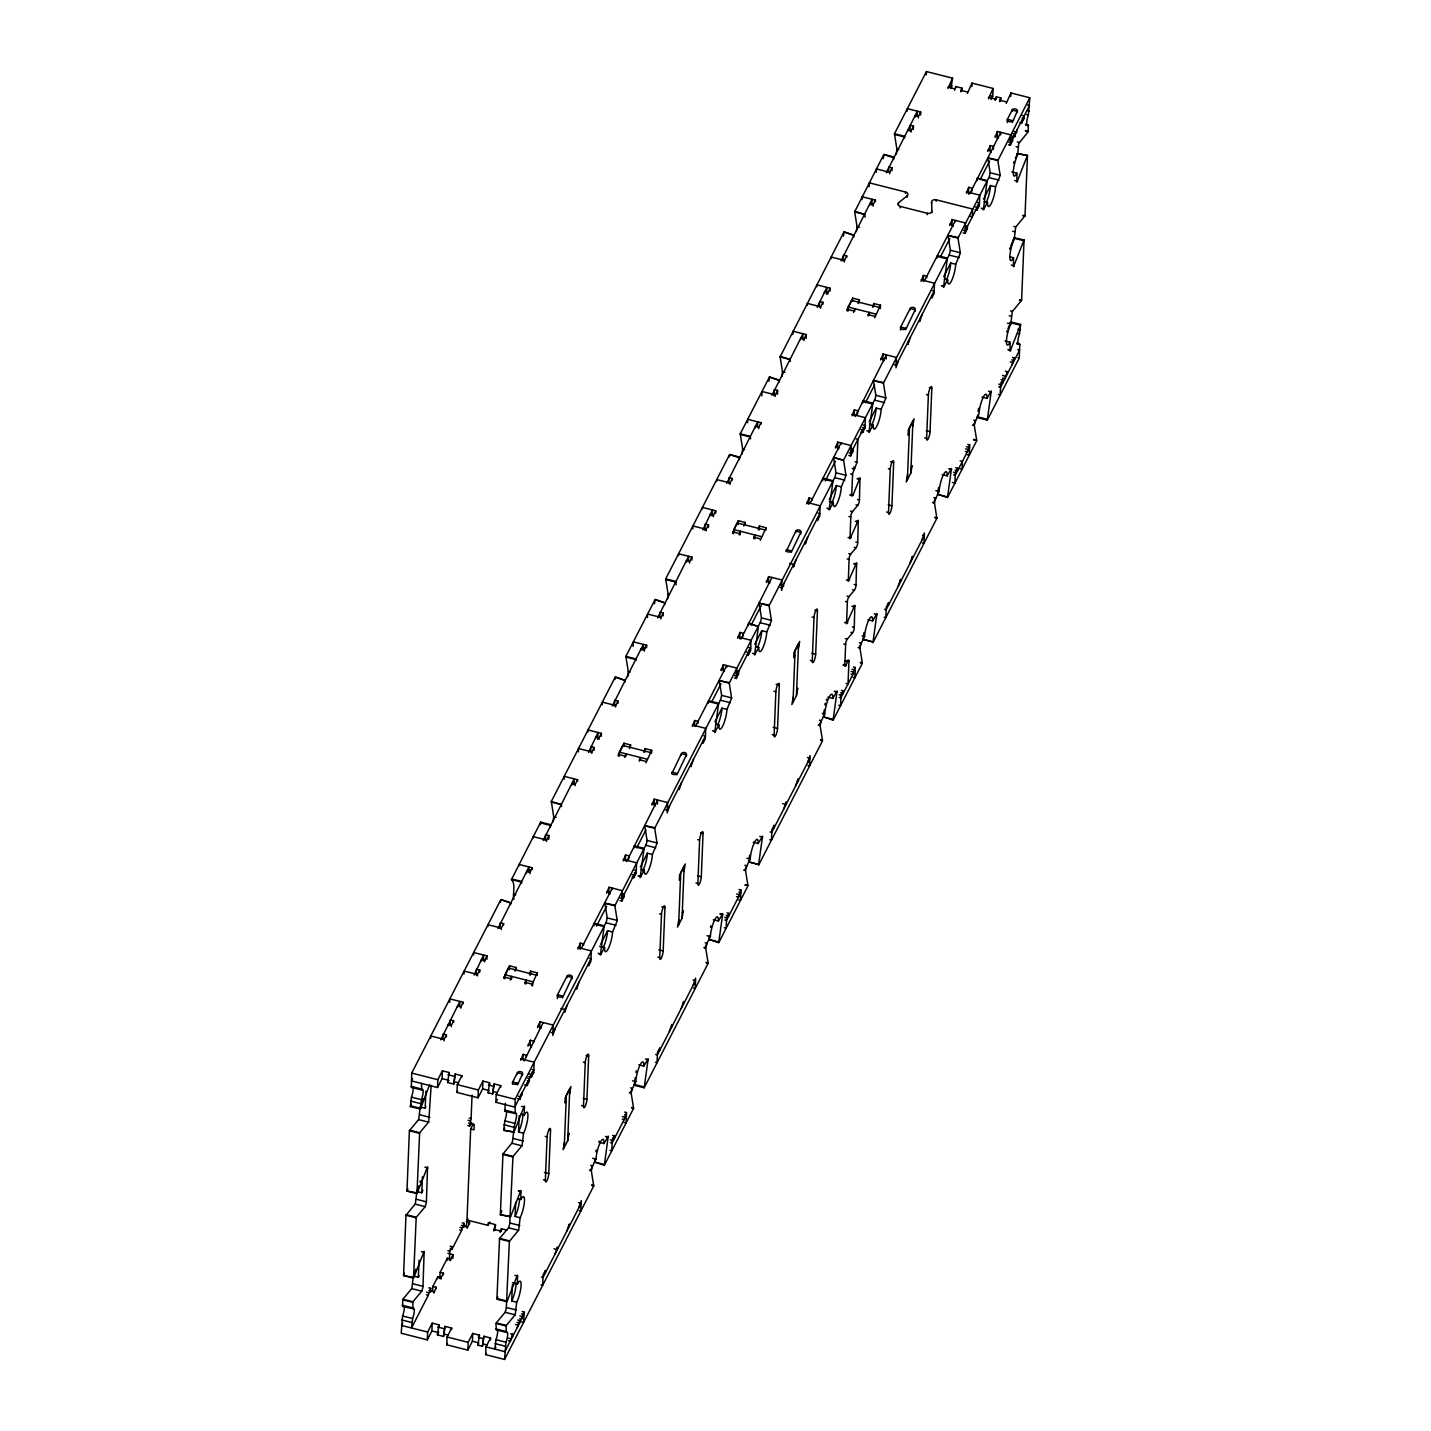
<?xml version="1.0" encoding="UTF-8"?>
<svg xmlns="http://www.w3.org/2000/svg" width="1431" height="1431" viewBox="0 0 1431 1431"><rect width="100%" height="100%" fill="white"/><g stroke="black" fill="none" stroke-linecap="round" stroke-linejoin="round"><path stroke-width="1.5" d="M655.094 599.535L665.004 602.916L655.094 599.535L625.884 656.364L628.281 671.694L627.654 676.666M715.607 724.14L718.952 724.98A12.342 2.719 -75.8 0 0 722.583 726.304A12.342 2.719 -75.8 0 0 726.948 709.4L731.617 698.149L729.255 683.231L719.238 680.601L721.635 695.359L720.598 699.741L654.7 828.245M844.022 231.911L853.949 235.274L844.022 231.911L780.092 356.891M973.563 439.997L976.693 440.283M755.443 646.651L758.77 647.492A12.342 2.719 -75.8 0 0 762.401 648.815A12.342 2.719 -75.8 0 0 766.783 631.912L771.452 620.66L769.091 605.742L759.074 603.202L761.453 617.87L760.63 621.698L729.255 683.159M744.8 885.109L747.93 885.431M893.516 159.485L893.856 156.999L883.857 154.423L854.647 211.824M944.371 279.009L947.716 279.868A12.342 2.719 -75.8 0 0 951.347 281.174A12.342 2.719 -75.8 0 0 955.711 264.288L960.38 253.019L958.019 238.118L948.02 235.578L950.399 250.246L949.361 254.611L883.464 383.114M550.38 827.172L550.702 824.685L540.703 822.11L511.511 879.51C516.251 884.233 512.155 895.699 513.89 899.401M591.844 1185.494L593.722 1185.959L591.325 1170.647L592.577 1165.818L590.699 1165.335M739.308 459.548L739.648 457.061L729.649 454.468L665.701 578.875L668.098 594.205L667.472 599.178M820.607 740.364L822.485 740.328M934.998 517.807L936.876 518.272L934.479 502.961L935.731 498.131L933.853 497.648M984.206 201.521L987.533 202.361A12.342 2.719 -75.8 0 0 991.164 203.685A12.342 2.719 -75.8 0 0 995.547 186.781L1000.215 175.53L997.854 160.612L987.837 157.982L990.216 172.757L989.393 176.568L958.019 238.047M419.086 1275.701A12.342 2.719 -75.8 0 1 418.353 1277.275L413.344 1276.005L411.895 1288.419L402.88 1299.223L412.879 1301.745L421.787 1291.173L422.968 1287.149L424.148 1251.338L413.845 1277.436L403.56 1275.558L405.975 1215.241L415.312 1203.918L416.707 1192.953M406.297 1214.704L416.296 1217.244L425.204 1206.655L426.384 1202.63L427.565 1166.82L417.262 1192.917L406.976 1191.039L409.391 1130.723L418.728 1119.4L420.177 1106.986A12.342 2.719 -75.8 0 0 423.129 1098.811M497.29 1329.506A7.048 1.556 -75.8 0 0 496.36 1329.882L495.913 1323.425L505.912 1325.947L515.142 1314.839L516.716 1302.21A12.342 2.719 -75.8 0 0 521.081 1285.324A12.342 2.719 -75.8 0 0 517.45 1284.001L517.432 1275.003L506.932 1301.727L496.897 1299.259L499.562 1238.513M499.33 1238.906L509.329 1241.446L518.666 1230.123L520.133 1217.709A12.342 2.719 -75.8 0 0 524.497 1200.806A12.342 2.719 -75.8 0 0 520.866 1199.5L520.848 1190.485L510.617 1216.6L500.331 1214.722L502.979 1154.012M505.429 1103.265L504.732 1111.189L515.214 1113.551A7.048 1.556 -75.8 0 1 516.537 1115.482A7.048 1.556 -75.8 0 1 514.82 1123.371L512.298 1142.582L503.068 1153.869L513.067 1156.409L522.082 1145.623L523.549 1133.191A12.342 2.719 -75.8 0 0 527.914 1116.305A12.342 2.719 -75.8 0 0 524.283 1114.982L524.336 1105.984L514.033 1132.1L503.748 1130.204L504.803 1120.831A7.048 1.556 -75.8 0 0 506.395 1111.118M593.901 925.803L594.241 923.317L604.24 925.803L600.358 955.032L604.562 947.555A12.342 2.719 -75.8 0 0 608.193 948.86A12.342 2.719 -75.8 0 0 612.575 931.975L617.244 920.705L614.865 905.734L604.884 903.265L607.245 917.933L606.207 922.297L515.088 1099.294L515.214 1113.551M631.661 1107.344L633.539 1108.47L604.347 1165.299L594.402 1161.99L604.401 1164.584L608.3 1136.125L604.025 1143.566L599.017 1142.296A12.342 2.719 -75.8 0 0 599.034 1141.044M633.736 848.315L634.058 845.828L644.075 848.315L640.176 877.543L644.397 870.048A12.342 2.719 -75.8 0 0 648.028 871.372A12.342 2.719 -75.8 0 0 652.393 854.468L657.062 843.217L654.7 828.299L644.701 825.705L647.08 840.444L646.257 844.254L614.865 905.698M706.216 962.276L708.112 963.403L644.165 1087.81L648.189 1058.707L643.843 1066.077L638.834 1064.807M708.291 703.247L708.613 700.761L718.63 703.247L714.731 732.475L718.952 724.98M709.311 935.963L708.792 939.362L718.791 942.009L722.744 913.64L718.398 920.992L713.389 919.739M748.878 860.174L748.628 861.873L758.609 864.521L762.562 836.151L758.215 843.503L753.225 842.233M822.664 480.691L823.004 478.151L833.003 480.691L829.121 509.919L833.325 502.424A12.342 2.719 -75.8 0 0 836.956 503.73A12.342 2.719 -75.8 0 0 841.339 486.844L846.007 475.575L843.628 460.603L833.629 457.491L843.628 460.013L875.021 399.142L875.844 395.314L873.465 380.574L883.464 383.186L885.825 398.086L881.156 409.355A12.342 2.719 -75.8 0 1 876.792 426.241A12.342 2.719 -75.8 0 1 873.16 424.935L869.404 423.987M860.425 662.213L862.303 663.34L833.11 720.187L837.063 690.994L832.788 698.435L827.78 697.165M863.251 637.618L863 639.317L872.999 641.964L876.953 613.577L872.606 620.947L867.919 619.766M937.055 258.117L937.377 255.63L947.394 258.117L943.494 287.345L947.716 279.868M937.824 492.55L937.555 494.25L947.555 496.897L951.508 468.509L947.161 475.879L942.153 474.609M1016.654 343.029L1019.766 343.834L1019.283 357.929L987.318 420.124L991.272 390.949L986.979 398.39L981.988 397.12M1013.881 237.725L1024.059 239.925L1021.609 300.277L1012.272 311.6L1010.823 324.014A12.342 2.719 -75.8 0 0 1006.44 340.918A12.342 2.719 -75.8 0 0 1010.071 342.224L1010.107 351.221L1020.625 324.426L1010.626 321.886L1010.554 323.603M428.817 1287.793L430.695 1288.276L428.298 1295.323L411.52 1327.968L412.611 1318.541A7.048 1.556 -75.8 0 0 414.328 1310.671A7.048 1.556 -75.8 0 0 413.004 1308.739L402.54 1306.378L402.773 1299.348M500.886 899.598L510.813 902.961L500.886 899.598L411.717 1073.071L411.341 1087.471L421.841 1089.885A7.048 1.556 -75.8 0 1 423.182 1091.817A7.048 1.556 -75.8 0 1 421.447 1099.688L420.392 1109.079L429.604 1084.698M412.79 1301.888L413.004 1308.739M421.412 1083.428L421.841 1089.885M505.966 1325.875L506.359 1332.404A7.048 1.556 -75.8 0 1 507.683 1334.354A7.048 1.556 -75.8 0 1 505.966 1342.224L504.571 1359.45L485.664 1354.656L485.985 1346.857L490.565 1337.949L483.893 1336.268L482.426 1346.285L477.936 1345.158L479.403 1335.123L472.731 1333.424L468.152 1342.332L467.83 1350.131L446.776 1344.8L447.08 1336.983L451.659 1328.093L444.987 1326.394L443.538 1336.429L437.421 1334.873L438.888 1324.838L432.216 1323.156L427.636 1332.064L427.314 1339.863L401.199 1333.245L402.594 1316.001A7.048 1.556 -75.8 0 0 404.329 1308.131A7.048 1.556 -75.8 0 0 403.005 1306.199M1028.263 131.58L1028.156 124.658A7.048 1.556 -75.8 0 1 1026.671 122.869A7.048 1.556 -75.8 0 1 1028.406 114.999L1029.801 97.755L1010.912 92.979L1006.261 103.336M769.467 376.979L779.394 380.36L769.467 376.979L740.256 433.808L742.653 449.119L742.027 454.11M833.647 458.135L836.008 472.802L834.971 477.185L769.073 605.671M856.042 438.941L857.902 439.406L856.972 462.553L852.626 473.446L851.678 495.913L852.84 495.591L859.995 477.739L859.441 499.974C859.691 507.093 850.551 509.83 850.801 516.949L849.996 538.843L858.278 520.24L857.724 542.456C857.974 549.593 848.833 552.33 849.084 559.449L848.279 581.326L856.614 562.741L856.006 584.957C856.257 592.076 847.116 594.813 847.367 601.95L846.562 623.827L854.844 605.224L854.271 627.44C854.54 634.577 845.399 637.314 845.649 644.433L844.791 665.469C845.846 669.941 847.903 656.489 848.959 660.925L848.028 683.964L846.15 683.481M950.953 88.489L952.563 78.168L926.429 71.55L894.464 133.763L896.861 149.074L896.235 154.065M976.693 440.748L947.483 497.612L937.555 494.25M615.258 677.024L625.186 680.405L615.258 677.024L551.329 801.449L553.708 816.761L553.099 821.752M614.865 905.197L604.866 903.194M747.93 885.914L718.72 942.743L708.792 939.362M1029.801 97.755L997.836 160.558M411.287 1104.249L410.375 1106.574L411.448 1097.148A7.048 1.556 -75.8 0 0 413.165 1089.277A7.048 1.556 -75.8 0 0 411.842 1087.345M403.524 1275.593L413.541 1278.133L416.206 1217.387M406.941 1191.075L416.958 1193.615L419.623 1132.869M418.353 1277.275L419.05 1260.192M417.083 1191.576L421.769 1192.756L422.413 1176.819M420.177 1106.986L425.186 1108.256L425.883 1091.173M430.677 1038.423L430.785 1035.99L444.129 1039.371L444.057 1040.838M409.713 1130.204L419.712 1132.744L428.728 1121.94L431.16 1085.449M412.593 1078.563L411.413 1080.888L437.528 1087.506L437.832 1079.707L442.412 1070.799L449.084 1072.499L449.03 1073.948M430.534 1292.175L430.695 1288.276M440.73 1039.818L459.852 1001.432L459.637 1006.637M432.681 1291.299L432.877 1286.415L437.832 1276.774L441.159 1277.633L443.449 1273.179L440.122 1272.32L439.854 1278.67M442.859 1039.443L443.073 1034.076L446.4 1034.917L446.329 1036.867M427.314 1339.863L431.894 1330.955L432.216 1323.156M437.528 1087.506L442.09 1078.598L442.412 1070.799M433.861 1293.177L436.205 1287.274L432.877 1286.415M436.151 1288.741L436.205 1287.274M437.743 1278.724L437.832 1276.774M447.975 1025.884L448.028 1024.435L451.373 1025.276L453.645 1020.822L450.318 1019.981L450.103 1025.347M449.71 1002.308L449.853 998.892L463.179 1002.272L463.125 1003.739M461.802 1077.203L461.855 1075.736L455.201 1074.037L453.734 1084.072L447.617 1082.516L449.084 1072.499M437.421 1334.873L438.601 1331.671M438.816 1326.304L438.888 1324.838M441.106 1279.081L441.159 1277.633M451.302 1026.743L451.373 1025.276M443.395 1274.645L443.449 1273.179M453.591 1022.289L453.645 1020.822M453.734 1084.072L455.201 1074.037M447.277 1260.192L447.366 1258.225L450.693 1259.083L452.983 1254.629L447.975 1253.359M457.509 1007.352L457.562 1005.886L460.889 1006.726L463.179 1002.272M443.538 1336.429L444.987 1326.394M449.388 1260.282L449.745 1251.177L452.035 1246.723L450.157 1246.258M489.509 1085.199L489.599 1082.766L482.927 1081.085L482.623 1088.884L478.043 1097.792L456.972 1092.443L457.294 1084.644L461.855 1075.736M450.64 1260.55L450.693 1259.083M460.836 1008.193L460.889 1006.726M450.067 1248.852L451.928 1249.335L452.035 1246.723M464.02 973.992L464.145 971.077L477.489 974.457L477.417 975.924M452.822 1258.529L452.894 1256.579M452.929 1256.096L452.983 1254.629M451.606 1329.542L451.659 1328.093M451.928 1249.335L461.658 1230.41L464.055 1223.362L462.177 1222.879M473.572 954.96L473.679 952.527L487.023 955.908L486.88 959.325M463.877 1227.422L464.055 1223.362M474.09 975.066L483.678 955.067L483.445 960.917M467.865 1125.517L469.744 1126L471.103 1118.559L472.051 1095.144M466.023 1226.868L467.776 1218.497M476.201 975.012L476.434 969.163L479.779 970.003L479.671 972.436M473.25 1123.961L470.674 1128.97L466.989 1220.035L488.114 1225.383L489.831 1222.038M467.221 1228.263L469.565 1222.36L466.238 1221.502M469.493 1224.31L469.565 1222.36M481.335 960.97L481.388 959.521L484.733 960.362L487.023 955.908M478.043 1097.792L478.348 1089.975L482.927 1081.085M484.662 961.829L484.733 960.362M487.899 926.662L487.971 924.712L501.315 928.093L503.605 923.639L500.26 922.798L500.045 928.164M467.83 1350.131L472.409 1341.241L472.731 1333.424M500.707 1087.059L500.761 1085.592L494.089 1083.911L492.64 1093.946L488.132 1092.801L489.599 1082.766M479.313 1337.073L479.403 1335.123M497.916 928.54L528.951 866.971L528.737 872.159M492.64 1093.946L494.089 1083.911M488.114 1225.383L488.221 1222.772L494.893 1224.471L494.625 1230.714M482.426 1346.285L483.893 1336.268M501.261 929.542L501.315 928.093M532.171 1069.583L533.835 1070.012L514.766 1107.093L495.877 1102.299L496.181 1094.5L500.761 1085.592M503.533 925.106L503.605 923.639M493.552 1230.749L495.752 1225.115M503.748 978.41L509.525 965.818L516.197 967.499L516.126 969.449M504.821 978.876L504.982 974.726L508.416 968.036L536.196 975.083M490.475 1339.899L490.565 1337.949M509.382 969.717L509.525 965.818M497.594 1330.204A7.048 1.556 -75.8 0 1 495.967 1339.684L494.876 1349.111L495.877 1347.161M500.224 1232.449L501.422 1228.764L506.842 1230.123M510.42 980.092L511.636 976.407L511.511 979.341M501.333 1231.197L501.422 1228.764M518.898 865.898L518.952 864.431L532.296 867.812L532.225 869.279M514.999 971.184L516.197 967.499M512.477 1084.143L512.709 1081.925L517.7 1083.195M506.234 1325.428L496.235 1322.888L505.143 1312.299L506.27 1308.596L509.382 1241.375M509.651 1240.927L499.652 1238.387L508.56 1227.798L509.686 1224.077L512.978 1156.552M517.414 1074.109L517.467 1072.642A2.647 1.789 2.3 0 1 520.83 1071.604A2.647 1.789 2.3 0 1 522.476 1073.912L522.404 1075.379M517.503 1084.931L522.476 1073.912L517.467 1072.642L512.566 1082.194A2.057 1.395 2.3 0 0 512.799 1083.392A3.023 2.039 2.3 0 0 516.054 1084.304M526.608 872.874L526.662 871.407L530.007 872.266L532.296 867.812M520.741 1060.282L523.102 1054.361L526.429 1055.219L526.375 1056.668M516.716 1302.21L511.708 1300.94L512.37 1284.752M520.133 1217.709L515.124 1216.439L515.697 1202.273M523.549 1133.191L518.541 1131.921L519.203 1115.733M510.742 1333.728L512.602 1334.211L510.223 1341.258L508.345 1340.775M517.503 1098.686L520.008 1099.312L520.097 1096.718L518.237 1096.235M524.873 983.759L526.071 980.074L525.91 983.973M529.935 873.733L530.007 872.266M522.887 1059.727L523.102 1054.361M512.513 1336.804L512.602 1334.211M520.008 1099.312L522.387 1092.264M524.086 1060.961L543.208 1022.575M533.191 838.065L533.244 836.616L546.588 839.997L548.878 835.543L545.533 834.684L545.3 840.552M529.452 974.851L530.651 971.166L537.323 972.865L537.215 975.298M530.49 975.066L530.651 971.166M527.985 1046.186L530.346 1040.265L533.674 1041.124L533.62 1042.573M517.271 1327.539L519.668 1320.473L517.789 1320.008M524.551 1084.948L527.055 1085.592L527.163 1082.981M531.545 985.458L537.323 972.865M530.15 1045.149L530.346 1040.265M532.6 985.923L532.761 981.773L504.982 974.726M519.668 1320.473L519.56 1323.085L517.056 1322.441M527.055 1085.592L529.345 1081.138L529.452 1078.527L527.574 1078.062M531.33 1047.027L531.384 1045.56L528.057 1044.719M522.172 1311.476L524.05 1311.959L521.653 1319.006L519.775 1318.523M528.933 1076.416L531.438 1077.06L531.545 1074.448L529.041 1073.822M524.05 1311.959L523.621 1322.351L521.743 1321.886M531.438 1077.06L533.727 1072.606L534.139 1062.196L520.812 1058.815M543.208 840.444L574.225 778.875L573.992 784.725M537.519 1027.637L539.881 1021.716L553.207 1025.097L552.795 1035.507L555.174 1028.46M546.535 841.446L546.588 839.997M539.612 1028.066L539.881 1021.716M540.864 1028.478L540.918 1027.011L537.591 1026.17M548.717 839.442L548.788 837.493M548.824 837.01L548.878 835.543M545.354 1180.199L547.107 1136.84A5.295 1.163 -75.8 0 1 548.985 1129.596A5.295 1.163 -75.8 0 1 550.541 1130.168L548.788 1173.527A5.295 1.163 -75.8 0 1 546.91 1180.772A5.295 1.163 -75.8 0 1 545.354 1180.199L543.476 1179.734M564.118 779.251L564.225 776.335L577.569 779.716L577.498 781.183M545.3 1273L545.39 1270.406L543.118 1274.86L542.689 1285.271L541.025 1284.841M557.339 998.659L557.5 994.742L567.034 976.192A2.647 1.789 2.3 0 1 570.397 975.173A2.647 1.789 2.3 0 1 572.042 977.462L571.971 978.929M562.419 997.962L572.042 977.462L567.034 976.192L566.98 977.659M571.881 784.778L571.953 783.312L575.28 784.17L577.569 779.716M555.013 1254.093L557.41 1247.045L557.303 1249.639L553.976 1248.798M575.226 785.619L575.28 784.17M567.195 1005.081L564.798 1012.146L564.905 1009.535L560.898 1008.533M578.392 751.919L578.535 748.502L591.862 751.901L594.151 747.447L590.824 746.588L590.592 751.955M564.243 1147.447L566.354 1095.413L570.933 1086.505L569.574 1093.946M564.458 1142.242L563.099 1149.665L567.678 1140.775L569.788 1088.741L565.209 1097.631L564.995 1102.836L566.139 1100.618M577.945 949.003L580.288 943.083L583.615 943.923L583.562 945.39M566.837 1231.089L569.234 1224.042L569.127 1226.635M576.729 986.549L576.621 989.143L579.018 982.095M587.98 731.921L588.052 729.971L601.396 733.352L601.27 736.267M580.038 949.433L580.288 943.083M588.463 752.509L598.069 732.493L597.782 739.326M591.808 753.35L591.862 751.901M594.026 750.363L594.151 747.447M595.707 738.414L595.779 736.947L599.106 737.788L601.396 733.352M578.84 1207.728L581.236 1200.663L580.825 1211.073L579.144 1210.644M588.731 963.17L588.624 965.782L590.914 961.328L591.343 950.917L577.999 947.537M583.49 1106.02L585.243 1062.661A5.295 1.163 -75.8 0 1 587.104 1055.416A5.295 1.163 -75.8 0 1 588.678 1055.971L586.925 1099.33A5.295 1.163 -75.8 0 1 585.046 1106.574A5.295 1.163 -75.8 0 1 583.49 1106.02L581.612 1105.537M599.052 739.255L599.106 737.788M602.254 704.75L602.362 702.138L615.688 705.519L617.977 701.083L614.65 700.224L614.418 706.073M612.307 705.984L643.342 644.397L643.109 650.264M606.637 893.177L608.98 887.256L622.306 890.637L621.895 901.047L620.017 900.564M615.634 706.986L615.688 705.519M608.73 893.606L608.98 887.256M609.964 894.017L610.017 892.55L606.69 891.71M617.888 703.515L617.977 701.083M612.253 889.402L612.307 888.096L581.326 948.377M618.138 755.836L623.916 743.244L630.588 744.943L630.516 746.41M619.194 756.319L619.373 752.151L622.789 745.479L650.586 752.527M623.791 746.177L623.916 743.244M624.81 757.536L626.009 753.851L625.902 756.284M623.218 860.907L625.562 854.987L628.889 855.827L628.764 859.244M612.629 1135.463L614.507 1135.946L612.218 1140.4L611.788 1150.792L609.928 1150.327M633.146 646.418L633.235 644.469M633.271 643.324L633.343 641.857L646.669 645.256L646.579 647.688M629.39 748.628L630.588 744.943M625.329 860.836L625.562 854.987M614.507 1135.946L614.4 1138.539L612.522 1138.074M621.895 901.047L624.184 896.593L624.292 893.999L622.413 893.516M626.563 861.587L657.58 800.001L657.419 804.168M640.999 650.318L641.052 648.851L644.379 649.692L646.669 645.256M624.631 1112.102L626.51 1112.567L624.113 1119.632L622.252 1119.149M632.037 877.203L633.897 877.686L634.005 875.074L632.126 874.609M639.246 761.203L640.462 757.5L640.337 760.433M644.326 651.159L644.379 649.692M626.51 1112.567L626.098 1122.977L624.22 1122.494M633.897 877.686L636.187 873.232L636.616 862.821L623.272 859.441M647.492 617.459L647.528 616.493M647.581 615.509L647.635 614.042L660.961 617.423L663.251 612.969L659.924 612.128L659.709 617.494M643.825 752.295L645.041 748.61L651.695 750.291L651.588 753.225M644.898 752.026L645.041 748.61M645.918 762.884L651.695 750.291M657.58 617.888L688.615 556.301L688.4 561.507M651.91 805.081L654.253 799.16L667.597 802.541L667.168 812.951L669.565 805.903M660.907 618.89L660.961 617.423M654.021 805.009L654.253 799.16M655.237 805.921L655.309 804.455L651.964 803.614M663.143 615.902L663.251 612.969M659.745 957.643L661.498 914.284A5.295 1.163 -75.8 0 1 663.358 907.039A5.295 1.163 -75.8 0 1 664.932 907.612L663.179 950.971A5.295 1.163 -75.8 0 1 661.301 958.198A5.295 1.163 -75.8 0 1 659.745 957.643L657.866 957.16M678.527 555.711L678.616 553.761L691.942 557.142L691.835 560.076M659.673 1050.443L659.78 1047.85L657.491 1052.286L657.079 1062.696L655.398 1062.285M671.819 773.652L681.424 753.636A2.647 1.789 2.3 0 1 684.769 752.599A2.647 1.789 2.3 0 1 686.415 754.906L686.361 756.373M676.827 774.922L686.415 754.906L681.424 753.636L681.353 755.103M686.272 562.222L686.325 560.755L689.653 561.596L691.942 557.142M669.404 1031.518L671.783 1024.471L671.694 1027.082M679.278 786.978L679.188 789.572L681.567 782.524M689.599 563.063L689.653 561.596M692.783 528.88L692.908 525.946L706.252 529.327L706.181 530.794M678.634 924.873L680.727 872.856L685.306 863.948L683.946 871.372M678.831 919.686L677.489 927.109L682.05 918.201L684.161 866.166L679.582 875.074L679.385 880.28L680.512 878.062M692.318 726.429L694.661 720.526L698.006 721.367L697.917 723.317M681.21 1008.533L683.607 1001.467L683.499 1004.079M691.101 763.975L690.994 766.587L693.391 759.521M702.388 508.864L702.442 507.397L715.768 510.778L715.679 513.228M694.429 726.376L694.661 720.526M702.854 529.953L712.441 509.937L712.209 515.786M704.946 530.382L705.197 524.032L708.524 524.873L708.434 527.324M710.098 515.858L710.152 514.391L713.497 515.232L715.768 510.778M693.23 985.154L695.627 978.106L695.198 988.517L693.534 988.088M703.122 740.614L703.015 743.208L705.304 738.754L705.716 728.361L692.389 724.98M697.863 883.446L699.616 840.086A5.295 1.163 -75.8 0 1 701.494 832.86A5.295 1.163 -75.8 0 1 703.05 833.414L701.297 876.774A5.295 1.163 -75.8 0 1 699.419 884.018A5.295 1.163 -75.8 0 1 697.863 883.446L695.985 882.981M713.425 516.698L713.497 515.232M716.663 481.531L716.734 479.582L730.078 482.963L732.368 478.509L729.023 477.668L728.808 483.034M726.68 483.41L757.715 421.841L757.5 427.046M721.009 670.602L723.353 664.7L736.697 668.08L736.267 678.491L734.407 678.008M730.007 484.429L730.078 482.963M723.12 670.549L723.353 664.7M724.354 671.461L724.408 669.994L721.063 669.153M732.296 479.975L732.368 478.509M726.608 667.49L726.698 665.54L695.716 725.821M732.511 533.28L738.289 520.687L744.961 522.387L744.907 523.835M733.584 533.763L733.745 529.595L737.18 522.923L764.959 529.971M738.146 524.587L738.289 520.687M739.183 534.961L740.382 531.277L740.256 534.693M737.591 638.333L739.952 632.43L743.279 633.271L743.154 636.205M727.002 912.906L728.88 913.372L726.59 917.826L726.179 928.236L724.301 927.753M747.572 422.717L747.715 419.301L761.059 422.682L760.988 424.148M743.762 526.071L744.961 522.387M739.684 638.763L739.952 632.43M728.88 913.372L728.773 915.983L726.286 915.339M736.267 678.491L738.557 674.037L738.664 671.425L736.786 670.96M740.936 639.031L771.971 577.444M755.371 427.762L755.425 426.295L758.77 427.136L761.059 422.682M739.022 889.527L740.9 890.01L738.503 897.058L736.625 896.593M746.41 654.647L748.288 655.112L748.395 652.518L746.517 652.035M753.636 538.628L754.835 534.944L754.674 538.843M758.698 428.602L758.77 427.136M740.9 890.01L740.471 900.421L738.593 899.938M748.288 655.112L750.577 650.658L750.989 640.265L737.663 636.884M761.829 395.868L762.008 391.486L775.352 394.867L777.641 390.413L774.296 389.572L774.046 395.904M758.215 529.738L759.414 526.036L766.086 527.735L765.979 530.168M759.253 529.953L759.414 526.036M760.308 540.328L766.086 527.735M771.971 395.314L802.988 333.745L802.755 339.594M766.283 582.506L768.644 576.604L781.97 579.984L781.559 590.395L783.938 583.329M775.298 396.333L775.352 394.867M768.375 582.936L768.644 576.604M769.628 583.365L769.681 581.898L766.354 581.058M777.48 394.312L777.641 390.413M774.117 735.069L775.87 691.71A5.295 1.163 -75.8 0 1 777.749 684.483A5.295 1.163 -75.8 0 1 779.305 685.038L777.552 728.397A5.295 1.163 -75.8 0 1 775.674 735.641A5.295 1.163 -75.8 0 1 774.117 735.069L772.239 734.604M792.863 334.46L792.989 331.205L806.333 334.586L806.172 338.485M774.064 827.887L774.153 825.276L771.881 829.73L771.452 840.14L769.789 839.711M786.191 551.579L795.797 531.08A2.647 1.789 2.3 0 1 799.16 530.042A2.647 1.789 2.3 0 1 800.805 532.35L800.734 533.817M791.218 552.348L800.805 532.35L795.797 531.08L795.743 532.547M800.645 339.666L800.698 338.199L804.043 339.04L806.333 334.586M783.777 808.962L786.174 801.915L786.066 804.508L782.739 803.667M803.989 340.506L804.043 339.04M795.958 559.968L793.561 567.016L793.668 564.422L789.662 563.403M807.209 305.34L807.281 303.39L820.625 306.771L822.914 302.317L819.587 301.476L819.355 306.842M793.007 702.317L795.117 650.282L799.696 641.392L798.337 648.815M793.221 697.112L791.862 704.553L796.441 695.645L798.552 643.61L793.972 652.518L793.758 657.723L794.903 655.487M806.708 503.873L809.052 497.952L812.379 498.811L812.325 500.278M795.6 785.959L797.997 778.911L797.89 781.523M805.492 541.419L805.385 544.013L807.782 536.965M816.743 286.79L816.815 284.841L830.159 288.221L830.034 291.155M808.801 504.302L809.052 497.952M817.226 307.379L826.832 287.381L826.546 294.196M820.571 308.237L820.625 306.771M822.843 304.266L822.914 302.317M824.471 293.283L824.542 291.835L827.869 292.675L830.159 288.221M807.603 762.598L810 755.55L809.588 765.943L807.907 765.531M817.495 518.058L817.387 520.651L819.677 516.197L820.106 505.787L806.762 502.406M812.253 660.889L814.006 617.53A5.295 1.163 -75.8 0 1 815.867 610.286A5.295 1.163 -75.8 0 1 817.441 610.858L815.67 654.217A5.295 1.163 -75.8 0 1 813.81 661.462A5.295 1.163 -75.8 0 1 812.253 660.889L810.375 660.407M827.816 294.142L827.869 292.675M831.053 258.474L831.125 257.025L844.451 260.406L846.741 255.952L843.414 255.112L843.181 260.961M841.07 260.853L872.105 199.285L871.855 205.134M835.4 448.046L837.743 442.125L851.069 445.524L850.658 455.917L848.78 455.452M844.397 261.873L844.451 260.406M837.493 448.475L837.743 442.125M838.727 448.887L838.781 447.438L835.454 446.579M846.687 257.419L846.741 255.952M841.017 444.272L841.07 442.984L810.089 503.265M846.902 310.724L852.679 298.131L859.351 299.812L859.226 302.746M847.957 311.189L848.136 307.039L851.552 300.349L879.35 307.397M852.554 301.047L852.679 298.131M853.574 312.405L854.772 308.72L854.665 311.153M851.982 415.777L854.325 409.856L857.652 410.715L857.527 414.131M841.392 690.332L843.27 690.815L840.981 695.269L840.552 705.68L838.691 705.197M861.981 199.66L862.106 196.745L875.432 200.125L875.378 201.592M858.153 303.497L859.351 299.812M854.092 415.723L854.325 409.856M843.27 690.815L843.163 693.409L840.659 692.783M850.658 455.917L852.948 451.463L853.055 448.869L851.177 448.386M855.327 416.457L886.344 354.888L886.183 359.038M869.082 186.728L869.243 182.828L905.59 192.04A3.524 2.379 2.3 0 1 907.165 195.832L907.111 197.299M869.762 205.188L869.815 203.721L873.143 204.579L875.432 200.125M853.395 666.971L855.273 667.454L852.876 674.502L851.016 674.019M860.8 432.073L862.66 432.556L862.768 429.944L860.89 429.479M868.009 316.072L869.225 312.387L869.1 315.303M873.089 206.046L873.143 204.579M855.273 667.454L854.862 677.847L852.983 677.382M862.66 432.556L864.95 428.102L865.379 417.691L852.035 414.31M876.255 172.328L876.398 168.93L889.724 172.31L892.014 167.856L888.687 166.998L888.472 172.364M872.588 307.164L873.786 303.479L880.459 305.179L880.333 308.577M873.661 306.896L873.786 303.479M874.681 317.771L880.459 305.179M886.344 172.757L917.378 111.189L917.164 116.376M880.673 359.95L883.016 354.029L896.361 357.41L895.931 367.821L898.328 360.773M889.671 173.759L889.724 172.31M882.784 359.897L883.016 354.029M884 360.791L884.072 359.342L880.727 358.483M891.907 170.772L892.014 167.856M898.525 204.222L898.579 202.755L907.165 195.832M900.242 207.889L900.296 206.422A3.524 2.379 2.3 0 1 898.579 202.755M888.508 512.513L890.261 469.153A5.295 1.163 -75.8 0 1 892.121 461.909A5.295 1.163 -75.8 0 1 893.677 462.481L891.924 505.841A5.295 1.163 -75.8 0 1 890.064 513.085A5.295 1.163 -75.8 0 1 888.508 512.513L886.63 512.048M907.272 111.081L907.379 108.649L920.705 112.029L920.598 114.945M888.436 605.313L888.544 602.719L886.254 607.173L885.843 617.584L884.161 617.155M907.791 131.187L907.844 129.72L911.171 130.579L913.461 126.125L910.134 125.284L909.901 131.133M905.519 193.507L905.59 192.04M900.528 329.989L900.654 327.055L910.188 308.524A2.647 1.789 2.3 0 1 913.533 307.486A2.647 1.789 2.3 0 1 915.178 309.776L915.125 311.243M911.118 132.028L911.171 130.579M913.336 129.541L913.461 126.125M905.59 329.792L915.178 309.776L910.188 308.524L910.116 309.972M915.035 117.092L915.089 115.625L918.416 116.483L920.705 112.029M898.167 586.406L900.546 579.358L900.439 581.952M908.041 341.848L907.952 344.46L910.331 337.412M918.362 117.932L918.416 116.483M907.397 479.761L909.49 427.726L914.069 418.818L912.71 426.259M926.304 74.967L926.429 71.55M907.594 474.555L906.252 481.979L910.814 473.089L912.924 421.054L908.345 429.944L908.148 435.149L909.275 432.931M921.081 281.317L923.424 275.396L926.769 276.237L926.698 277.703M909.973 563.403L912.37 556.355L912.263 558.949M919.865 318.863L919.757 321.456L922.154 314.409M923.192 281.245L923.424 275.396M927.199 214.722L927.252 213.273A3.524 2.379 2.3 0 0 931.921 211.216L931.599 202.039A3.524 2.379 2.3 0 1 936.268 199.821L972.615 209.051L972.293 216.85L970.021 216.278M931.545 203.488L931.599 202.039M931.867 212.682L931.921 211.216M921.993 540.042L924.39 532.976L923.961 543.386L922.297 542.957M931.885 295.484L931.778 298.095L934.067 293.641L934.479 283.231L921.153 279.85M926.626 438.333L928.379 394.974A5.295 1.163 -75.8 0 1 930.257 387.729A5.295 1.163 -75.8 0 1 931.814 388.284L930.061 431.643A5.295 1.163 -75.8 0 1 928.182 438.888A5.295 1.163 -75.8 0 1 926.626 438.333L924.748 437.85M936.214 201.288L936.268 199.821M947.912 88.543L952.563 78.168M954.584 90.225L955.801 86.54L961.9 88.096L961.793 91.012M949.773 225.49L952.116 219.569L965.46 222.95L965.031 233.36L963.17 232.877M955.729 88.007L955.801 86.54M951.883 225.418L952.116 219.569M953.118 226.331L953.171 224.864L949.826 224.023M955.407 221.716L955.461 220.41L924.48 280.691M960.702 91.781L961.9 88.096M967.374 93.48L972.007 83.105L993.078 88.454L992.756 96.253L991.039 99.598M966.354 193.221L968.715 187.3L972.043 188.141L971.917 191.074M955.765 467.776L957.643 468.259L955.353 472.713L954.942 483.106L952.438 482.48M971.864 86.522L972.007 83.105M968.429 194.133L968.715 187.3M957.643 468.259L957.536 470.853L955.049 470.227M965.031 233.36L967.32 228.906L967.428 226.313L965.549 225.83M969.699 193.901L1000.734 132.314L1000.627 134.925M967.785 444.415L969.663 444.88L967.267 451.946L965.388 451.463M975.173 209.516L977.051 209.999L977.158 207.388L975.28 206.923M969.663 444.88L969.234 455.291L967.356 454.808M977.051 209.999L979.341 205.545L979.752 195.135L966.426 191.754M988.445 98.811L993.078 88.454M987.801 151.489L990.163 145.568L993.49 146.409L993.364 149.343M989.93 150.935L990.163 145.568M991.146 152.33L991.2 150.863L987.873 150.022M995.1 100.51L996.316 96.825L1000.806 97.952L1000.68 100.886M996.209 99.258L996.316 96.825M995.046 137.394L997.389 131.473L1010.733 134.854L1010.322 145.264L1008.444 144.781M997.121 138.306L997.389 131.473M999.607 101.655L1000.806 97.952M998.391 138.235L998.444 136.768L995.117 135.927M1007.281 122.583L1007.406 119.345L1012.307 109.793A2.057 1.395 2.3 0 1 1013.577 108.989A3.023 2.039 2.3 0 1 1016.904 109.74L1017.208 110.008A2.021 1.359 2.3 0 1 1017.316 111.063L1017.262 112.512M1010.769 96.378L1010.912 92.979M1001.056 379.68L1002.916 380.163L1000.645 384.599L1000.215 395.01L998.337 394.545M1012.307 109.793L1012.254 111.26L1012.164 110.062L1017.173 111.332M1012.325 122.565L1017.316 111.063M1002.916 380.163L1002.827 382.757L1000.949 382.274M1010.322 145.264L1012.593 140.81L1012.701 138.217L1010.823 137.734M1005.438 371.148L1007.317 371.631L1004.92 378.678L1002.415 378.052M1012.2 136.106L1014.704 136.732L1014.812 134.138L1012.933 133.655M1007.209 374.224L1007.317 371.631M1014.704 136.732L1017.083 129.684M1027.476 155.407L1017.137 153.618L1027.476 155.407L1025.025 215.759L1015.688 227.082L1014.239 239.514A12.342 2.719 -75.8 0 0 1009.857 256.399A12.342 2.719 -75.8 0 0 1013.488 257.723L1013.524 266.721L1024.059 239.925M1025.616 131.151L1028.12 131.777L1018.675 143.69L1017.656 154.995A12.342 2.719 -75.8 0 0 1013.273 171.899A12.342 2.719 -75.8 0 0 1016.904 173.205L1016.94 182.22L1027.19 155.997M1011.967 364.959L1014.364 357.893L1012.486 357.428M1019.874 122.529L1021.752 123.012L1021.859 120.401M1014.364 357.893L1014.257 360.505L1011.753 359.861M1021.752 123.012L1024.041 118.558L1024.149 115.947L1022.271 115.482M1019.23 343.583L1019.158 343.655A7.048 1.556 -75.8 0 1 1017.835 341.723A7.048 1.556 -75.8 0 1 1019.552 333.852L1020.625 324.426M540.703 822.145L540.381 824.632M729.631 454.611L739.577 457.848M748.628 861.873L758.609 864.521M883.839 154.566L893.767 157.786M863 639.317L872.999 641.964M633.539 1107.934L631.16 1093.159L632.413 1088.329L630.534 1087.846M708.095 962.759L705.716 948.091L706.968 943.262L705.089 942.779M746.034 884.787L747.912 885.252L745.533 870.585L746.785 865.773L744.907 865.29M790.395 361.345L790.109 359.503L780.11 356.963L782.471 371.631L781.863 376.621M820.589 739.72L822.467 740.185L820.088 725.517L821.34 720.687L819.462 720.222M865.111 217.19L864.664 214.435L854.665 211.895L857.044 226.563L856.418 231.554M862.285 662.696L859.924 648.028L861.158 643.199L859.298 642.734M973.545 439.335L976.675 440.14L974.296 425.472L975.548 420.642L973.67 420.159M758.376 626.528L748.449 623.218L758.376 626.599L754.566 654.987L758.77 647.492M987.14 181.469L977.212 178.088L987.211 180.628L983.33 209.856L987.533 202.361M977.641 415.044L977.301 417.584L987.318 420.124M500.814 900.367L500.546 902.138M634.488 1082.73L634.166 1085.235L644.165 1087.81M873.16 424.935L868.939 432.412L872.838 403.184L862.821 400.662L862.499 403.184M510.813 902.961L510.545 904.66M550.631 825.472L540.632 822.932M594.169 924.104L604.168 926.644M655.004 600.376L654.504 603.775M665.004 602.916L664.753 604.615M633.987 846.615L643.986 849.155M729.56 455.308L729.309 457.008M843.95 232.752L843.431 236.151M853.949 235.274L853.699 236.974M822.932 478.991L832.931 481.514M883.768 155.246L883.267 158.662M872.749 404.025L862.75 401.485M833.182 719.399L823.183 716.806L833.11 720.187M937.305 256.417L947.304 258.957M987.372 419.337L977.391 416.743M614.936 679.564L615.187 677.865M624.936 682.104L625.186 680.405M594.67 1160.237L594.92 1158.52M595.94 1151.722L596.19 1150.023M634.756 1081.031L635.257 1077.632M636.026 1072.534L636.276 1070.835M768.876 381.218L769.395 377.82M779.144 382.059L779.394 380.36M748.109 625.758L748.359 624.059M710.581 927.467L710.831 925.768M749.129 858.475L749.647 855.076M823.433 715.106L824.202 710.009M824.954 704.911L825.222 703.211M863.519 635.919L864.02 632.52M976.872 180.628L977.123 178.929M938.074 490.833L938.575 487.434M978.142 411.645L978.661 408.246M407.28 1190.342L407.871 1188.767M403.828 1274.949L404.454 1273.268M504.016 1129.614L504.642 1127.932M500.6 1214.114L501.834 1210.859M507.218 1301.065L497.183 1298.615L497.809 1296.951M1013.577 163.08L1014.168 161.506M1015.348 158.358L1015.938 156.766M1016.547 155.192L1017.137 153.618M1009.553 249.173L1010.161 247.599M1010.751 246.007L1011.932 242.859M1012.522 241.284L1013.13 239.71M1006.744 332.099L1007.335 330.525M1007.925 328.951L1009.105 325.785M1009.714 324.211L1010.59 321.975M847.832 622.753L846.007 622.127M514.015 1132.136L503.73 1130.257M510.599 1216.654L500.313 1214.758M444.004 1039.461L446.4 1034.917M477.042 975.155L479.779 970.003M705.805 530.025L708.524 524.873M447.617 1082.516L448.619 1080.584M456.972 1092.443L457.616 1091.191M469.744 1126L471.532 1122.512M488.132 1092.801L488.847 1091.406M495.877 1102.299L497.38 1099.384M596.512 926.054L606.655 906.288M636.706 847.832L645.846 830.052M711.905 701.512L721.045 683.732M751.078 625.275L761.238 605.51M825.276 480.923L835.418 461.158M865.469 402.701L874.609 384.921M940.668 256.382L949.808 238.601M980.11 179.644L989.68 161.005M402.701 1323.12L401.521 1325.428L427.636 1332.064M600.573 944.335L607.567 930.705L612.575 931.975M640.39 866.846L647.402 853.216L652.393 854.468M714.945 721.761L721.957 708.13L726.948 709.4M754.763 644.272L761.775 630.642L766.783 631.912M829.336 499.204L836.33 485.574L841.339 486.844M869.154 421.716L876.166 408.085L881.156 409.355M943.709 276.648L950.721 263.018L955.711 264.288M983.526 199.159L990.538 185.529L995.547 186.781M440.122 1272.32L447.366 1258.225M446.776 1344.8L447.42 1343.548M567.892 1135.57L569.037 1133.334L567.678 1140.775M682.265 912.996L683.41 910.778L682.05 918.201M796.656 690.44L797.8 688.222L796.441 695.645M911.028 467.883L912.173 465.647L910.814 473.089M477.936 1345.158L478.652 1343.763M485.664 1354.656L486.307 1353.404M826.277 700.099L826.778 699.115M590.359 1170.504L596.011 1159.146A12.342 2.719 -75.8 0 1 600.376 1142.242A12.342 2.719 -75.8 0 1 604.025 1143.566M630.57 1092.282L635.829 1081.657A12.342 2.719 -75.8 0 1 640.212 1064.753A12.342 2.719 -75.8 0 1 643.843 1066.077M704.75 947.93L710.384 936.572A12.342 2.719 -75.8 0 1 714.767 919.686A12.342 2.719 -75.8 0 1 718.398 920.992M744.943 869.708L750.22 859.083A12.342 2.719 -75.8 0 1 754.584 842.197A12.342 2.719 -75.8 0 1 758.215 843.503M819.122 725.374L824.775 714.015A12.342 2.719 -75.8 0 1 829.139 697.13A12.342 2.719 -75.8 0 1 832.788 698.435M859.333 647.152L864.592 636.527A12.342 2.719 -75.8 0 1 868.975 619.623A12.342 2.719 -75.8 0 1 872.606 620.947M933.513 502.818L939.147 491.459A12.342 2.719 -75.8 0 1 943.53 474.555A12.342 2.719 -75.8 0 1 947.161 475.879M973.491 425.007L978.983 413.97A12.342 2.719 -75.8 0 1 983.347 397.067A12.342 2.719 -75.8 0 1 986.979 398.39M504.571 1359.45L593.722 1185.959M758.555 865.254L822.485 740.847M872.928 642.68L936.876 518.272M1028.424 131.294L1025.312 130.471M505.125 1111.1L505.197 1111.011A7.048 1.556 -75.8 0 1 505.912 1110.563M516.054 1084.322L516.537 1084.215A2.021 1.359 2.3 0 0 517.575 1083.464M950.023 85.413L952.241 85.985M990.127 95.591L992.756 96.253M1027.601 105.089L1029.479 105.572L1010.411 142.653L1008.748 142.241M947.984 87.076L954.656 88.776M960.756 90.314L967.428 92.013M988.499 97.344L995.171 99.043M999.661 100.188L1006.333 101.869M1027.386 110.581L1029.265 111.046M1026.528 114.516L1028.406 114.999M1022.163 118.075L1024.041 118.558M1025.508 124.175L1027.995 124.801M1025.544 124.98L1028.674 125.767M1013.863 131.491L1016.994 132.278M1017.334 141.902L1019.212 142.367M1009.481 140.023L1012.593 140.81M1016.082 146.713L1017.96 147.196M894.464 133.763L904.464 136.285L904.642 137.859M997.836 159.968L987.837 157.982M894.482 134.407L904.481 136.947M1011.914 171.935L1016.904 173.205M896.861 149.074L898.74 149.557M990.216 172.757L1000.215 175.28M1014.722 180.539L1017.638 181.397M988.964 177.569L998.981 180.109M977.57 202.469L979.448 202.934L965.138 230.767L963.474 230.337M1023.147 215.294L1025.025 215.759M1022.825 215.813L1024.703 216.296M977.462 205.062L979.341 205.545M981.183 208.193L984.099 209.051M1013.917 226.402L1015.795 226.885M1012.665 231.232L1014.543 231.697M900.296 206.422L927.252 213.273M1013.72 238.118L1023.72 240.658M965.442 228.441L967.32 228.906M854.647 211.251L864.664 214.364M958.001 237.457L948.02 235.507M1010.161 256.882L1013.488 257.723M1011.306 265.057L1014.221 265.898M857.044 226.563L859.53 227.207M950.399 250.246L960.398 252.768M949.147 255.076L959.146 257.598M1019.731 299.795L1021.609 300.277M1019.409 300.331L1021.287 300.796M941.365 285.681L943.244 286.164M942.403 286.057L944.281 286.54M932.493 290.618L934.157 291.03L896.039 365.227L894.375 364.798M1010.501 310.903L1012.379 311.386M1009.249 315.732L1011.127 316.215M1010.304 322.637L1020.303 325.177M1007.478 323.173L1010.823 324.014M1017.906 329.273L1020.41 329.917M1017.674 333.369L1019.552 333.852M1016.69 343.834L1019.82 344.621M1005.081 340.954L1010.071 342.224M1017.727 349.647L1019.588 350.112L1000.537 387.211L998.856 386.781M848.136 307.039L875.915 314.087M1007.889 349.558L1009.767 350.04M1008.927 349.933L1010.805 350.416M846.955 309.257L853.627 310.938M868.08 314.605L874.752 316.305M1017.87 357.571L1019.283 357.929M1010.197 361.882L1012.075 362.347M1002.523 375.441L1005.027 376.085M998.766 384.134L1000.645 384.599M988.535 391.235L991.45 392.076M929.309 387.658L931.814 388.284M780.092 356.319L790.091 359.431M883.446 382.524L873.447 380.539M926.501 394.491L928.379 394.974M782.471 371.631L784.975 372.275M875.844 395.314L885.843 397.854M874.591 400.143L884.591 402.683M972.418 424.989L974.296 425.472M926.304 430.695L930.061 431.643M966.426 446.687L969.556 447.492L955.264 475.307L953.583 474.877M965.496 448.869L967.374 449.334M863.179 425.025L865.057 425.508L850.765 453.323L849.102 452.894M862.446 427.475L864.95 428.102M866.81 430.749L869.726 431.607M960.129 460.818L962.401 461.39L962.097 469.207L959.825 468.617M948.717 468.724L950.595 469.207M949.755 469.1L951.633 469.583M953.493 472.23L955.353 472.713M850.443 450.837L852.948 451.463M890.565 461.694L893.677 462.481M888.383 468.688L890.261 469.153M855.112 461.766L856.99 462.231M740.256 433.808L750.255 436.348L750.577 438.834M740.274 434.452L750.273 436.992M853.466 467.204L855.344 467.669M852.214 468.635L854.092 469.1M935.82 490.618L939.147 491.459M850.64 473.983L852.518 474.466M742.653 449.119L744.531 449.602M836.008 472.802L846.007 475.342M857.777 478.294L860.281 478.938M857.044 478.83L858.904 479.313M834.756 477.632L844.773 480.172M932.601 502.478L934.479 502.961M850.551 494.482L853.037 495.126M849.799 495.019L851.678 495.502M888.186 504.893L891.924 505.841M934.98 517.146L936.858 517.736M857.563 499.491L859.441 499.974M855.988 504.857L857.867 505.322M829.265 501.387L833.325 502.424M850.497 511.117L852.375 511.6M826.975 508.255L828.853 508.72M828.03 508.631L829.891 509.096M848.923 516.484L850.801 516.949M922.601 535.158L924.283 535.588L886.147 609.767L884.483 609.356M856.686 520.956L858.564 521.421M855.327 521.331L857.187 521.796M818.121 513.174L819.784 513.604L781.648 587.783L779.984 587.354M849.442 537.144L851.32 537.609M848.082 537.519L849.96 537.984M855.845 541.991L857.724 542.456M854.271 547.34L856.149 547.823M848.78 553.618L850.658 554.101M733.745 529.595L761.525 536.643M847.206 558.966L849.084 559.449M732.583 531.813L739.255 533.513M753.69 537.18L760.362 538.861M854.969 563.438L856.847 563.921M853.609 563.814L855.47 564.297M847.724 579.627L849.603 580.11M846.365 580.002L848.243 580.485M854.128 584.474L856.006 584.957M852.554 589.84L854.432 590.305M847.063 596.101L848.941 596.584M845.488 601.467L847.367 601.95M779.841 584.921L783.83 585.941M853.252 605.939L855.13 606.404M851.874 606.315L853.752 606.78M874.162 613.792L877.078 614.65M814.937 610.214L817.441 610.858M844.648 622.503L846.526 622.968M665.701 578.875L675.7 581.415L676.165 584.814M769.073 605.098L759.074 603.131M665.719 579.537L675.718 582.059M852.411 626.975L854.271 627.44M812.128 617.047L814.006 617.53M850.837 632.323L852.715 632.806M862.106 635.901L864.592 636.527M845.345 638.602L847.224 639.085M668.098 594.205L669.35 594.509M761.453 617.87L771.452 620.41M760.201 622.7L770.218 625.24M843.771 643.95L845.649 644.433M858.045 647.563L859.924 648.028M860.442 662.875L862.303 663.34M847.08 660.442L848.959 660.925M845.005 660.836L847.51 661.48M811.932 653.269L815.67 654.217M843.664 664.467L846.168 665.093M842.931 664.986L844.791 665.469M852.053 669.261L855.166 670.048L840.873 697.863L839.21 697.452M851.105 671.425L852.983 671.89M748.807 647.581L750.685 648.064L736.375 675.879L734.711 675.468M748.699 650.193L750.577 650.658M752.42 653.323L755.335 654.164M834.345 691.28L836.205 691.763M834.756 691.495L837.242 692.139M839.103 694.786L840.981 695.269M643.431 647.277L644.683 647.599M736.071 673.393L738.557 674.037M776.174 684.251L779.305 685.038M773.992 691.245L775.87 691.71M625.884 656.364L635.883 658.904L636.044 660.478M729.238 682.587L719.238 680.601M625.902 657.026L635.901 659.566M822.27 713.389L824.775 714.015M628.281 671.694L630.141 672.159M721.635 695.359L731.635 697.899M720.383 700.188L730.382 702.728M818.21 725.052L820.088 725.517M708.542 701.548L718.541 704.088M773.169 727.288L777.552 728.397M712.602 730.812L714.48 731.277M713.64 731.187L715.518 731.67M807.388 757.518L809.892 758.144L771.774 832.341L770.093 831.912M703.73 735.731L705.394 736.16L667.275 810.34L665.612 809.928M619.373 752.151L647.152 759.199M618.192 754.37L624.864 756.069M639.317 759.736L645.989 761.417M759.772 836.348L762.687 837.207M700.546 832.788L703.05 833.414M551.329 801.449L561.346 804.562M654.683 827.655L644.683 825.669M551.346 802.093L561.346 804.633L561.65 806.458M697.738 839.621L699.616 840.086M746.875 858.242L750.22 859.083M553.708 816.761L556.212 817.387M647.08 840.444L657.079 842.966M645.828 845.256L655.827 847.796M743.655 870.12L745.533 870.585M697.541 875.826L701.297 876.774M738.915 892.139L740.793 892.604L726.501 920.437L724.819 920.008M641.052 869.207L644.397 870.048M736.732 893.981L738.611 894.464M634.416 870.155L636.294 870.62L622.002 898.453L620.339 898.024M634.309 872.749L636.187 873.232M638.047 875.879L639.925 876.362M639.085 876.255L640.963 876.738M719.954 913.854L721.832 914.32M720.365 914.069L722.87 914.695M724.73 917.36L726.59 917.826M529.059 869.833L530.311 870.155M621.68 895.967L624.184 896.593M661.802 906.807L664.932 907.612M659.619 913.801L661.498 914.284M511.493 878.938L521.51 881.46L521.671 883.034M511.511 879.582L521.528 882.122M707.057 935.731L710.384 936.572M513.89 894.25L515.768 894.733M607.245 917.933L617.262 920.455M605.993 922.762L616.01 925.285M703.837 947.608L705.716 948.091M658.797 949.862L663.179 950.971M706.234 962.92L708.112 963.403M599.571 946.285L604.562 947.555M598.212 953.368L600.09 953.851M598.641 953.583L601.127 954.227M693.015 980.074L695.52 980.7L657.384 1054.897L655.72 1054.468M589.357 958.305L591.021 958.716L552.903 1032.914L551.221 1032.484M503.819 976.944L510.491 978.625M524.927 982.292L531.599 983.991M645.399 1058.922L648.315 1059.763M586.173 1055.345L588.678 1055.971M583.365 1062.178L585.243 1062.661M632.502 1080.799L635.829 1081.657M634.237 1084.43L644.236 1086.97M629.282 1092.676L631.16 1093.159M531.849 1072.123L533.727 1072.606M527.467 1080.655L529.345 1081.138M631.679 1108.005L633.539 1108.47M583.168 1098.382L586.925 1099.33M624.542 1114.695L626.402 1115.178L612.11 1142.993L610.447 1142.564M622.36 1116.556L624.22 1117.021M447.939 1074.717L454.056 1076.273M488.454 1084.984L492.944 1086.129M520.419 1094.393L522.279 1094.858M442.09 1078.598L448.762 1080.298M454.879 1081.854L458.635 1082.802M482.623 1088.884L488.865 1090.458M493.784 1091.71L497.112 1092.551M411.717 1073.071L437.832 1079.707M457.294 1084.644L478.348 1089.975M496.181 1094.5L515.088 1099.294M521.689 1106.324L524.605 1107.183M411.18 1086.379L421.179 1088.902M504.535 1110.045L514.552 1112.585M520.956 1114.141L524.283 1114.982M605.581 1136.411L607.442 1136.894M605.993 1136.625L608.479 1137.269M610.339 1139.917L612.218 1140.4M548.663 1129.685L550.541 1130.168M411.448 1097.148L421.447 1099.688M504.803 1120.831L514.82 1123.371M410.59 1101.083L420.589 1103.623M503.945 1124.766L513.944 1127.306M545.229 1136.375L547.107 1136.84M469.225 1118.094L471.103 1118.559M468.08 1120.312L469.958 1120.795M410.697 1105.823L420.696 1108.363M410.375 1106.574L420.374 1109.114M468.509 1123.156L474.216 1124.605L474.019 1129.81L470.674 1128.97M592.684 1158.287L596.011 1159.146M419.873 1114.785L429.872 1117.325M513.228 1138.468L523.227 1141.008M418.621 1119.614L428.62 1122.154M511.976 1143.297L521.975 1145.82M589.447 1170.164L591.325 1170.647M409.391 1130.723L419.39 1133.263M502.746 1154.406L512.745 1156.946M544.406 1172.418L548.788 1173.527M591.826 1184.832L593.704 1185.315M578.625 1202.63L581.129 1203.274L543.011 1277.454L541.347 1277.042M424.918 1167.159L426.778 1167.642M518.272 1190.842L520.151 1191.308M425.955 1167.535L427.815 1168.018M518.684 1191.057L521.188 1191.683M517.539 1198.641L520.866 1199.5M416.457 1199.303L426.456 1201.825M509.812 1222.968L519.811 1225.508M415.205 1204.115L425.204 1206.655M508.56 1227.798L518.559 1230.338M493.606 1229.301L500.278 1230.982M461.444 1225.33L467.275 1226.814M459.888 1227.333L461.766 1227.816M405.975 1215.241L415.974 1217.763M459.78 1229.945L461.658 1230.41M447.885 1250.712L449.745 1251.177M421.483 1251.66L424.399 1252.519M514.856 1275.343L517.772 1276.202M512.441 1282.731L517.45 1284.001M413.04 1283.804L423.039 1286.344M506.395 1307.487L516.394 1310.009M428.924 1290.458L433.915 1291.728M521.439 1313.926L523.943 1314.552L504.875 1351.651L485.985 1346.857M411.788 1288.633L421.787 1291.173M426.527 1292.247L428.406 1292.73M505.143 1312.299L515.142 1314.839M519.882 1315.93L521.76 1316.395M426.42 1294.858L428.298 1295.323M515.5 1324.462L517.378 1324.927M402.558 1299.742L412.557 1302.282M402.326 1305.233L412.343 1307.773M495.698 1328.898L505.698 1331.438M496.36 1329.882L506.359 1332.404M508.452 1338.182L510.33 1338.665M402.594 1316.001L412.611 1318.541M495.967 1339.684L505.966 1342.224M437.743 1327.074L443.843 1328.612M478.258 1337.341L482.748 1338.486M401.735 1319.954L411.734 1322.477M495.09 1343.62L505.107 1346.16M431.894 1330.955L438.566 1332.655M444.683 1334.193L448.422 1335.159M472.409 1341.241L478.67 1342.815M483.571 1344.067L487.327 1345.015M447.08 1336.983L468.152 1342.332M415.956 1269.047A12.342 2.719 -75.8 0 1 414.078 1274.431M420.285 1180.843A12.342 2.719 -75.8 0 1 420.016 1182.078M419.015 1185.744A12.342 2.719 -75.8 0 1 417.137 1190.753M422.878 1190.27A12.342 2.719 -75.8 0 1 421.769 1192.756M425.919 1106.682A12.342 2.719 -75.8 0 1 425.186 1108.256M836.33 485.574A12.342 2.719 -75.8 0 1 831.608 503.14M761.775 630.642A12.342 2.719 -75.8 0 1 757.554 647.259M721.957 708.13A12.342 2.719 -75.8 0 1 717.736 724.748M647.402 853.216A12.342 2.719 -75.8 0 1 642.591 870.907M607.567 930.705A12.342 2.719 -75.8 0 1 603.059 947.877M522.941 1114.087A12.342 2.719 -75.8 0 1 518.541 1131.921M519.525 1198.588A12.342 2.719 -75.8 0 1 515.124 1216.439M516.108 1283.106A12.342 2.719 -75.8 0 1 511.708 1300.94M876.166 408.085A12.342 2.719 -75.8 0 1 871.425 425.651M990.538 185.529A12.342 2.719 -75.8 0 1 986.031 202.701M950.721 263.018A12.342 2.719 -75.8 0 1 946.499 279.617M1012.415 120.598L1007.406 119.345A2.647 1.789 2.3 0 0 1009.052 121.635A2.647 1.789 2.3 0 0 1012.415 120.598M905.644 328.325L900.654 327.055A2.647 1.789 2.3 0 0 902.299 329.363A2.647 1.789 2.3 0 0 905.644 328.325M791.271 550.899L786.263 549.629A2.647 1.789 2.3 0 0 787.909 551.919A2.647 1.789 2.3 0 0 791.271 550.899M676.881 773.456L671.89 772.185A2.647 1.789 2.3 0 0 673.536 774.493A2.647 1.789 2.3 0 0 676.881 773.456M562.508 996.012L557.5 994.742A2.647 1.789 2.3 0 0 559.145 997.049A2.647 1.789 2.3 0 0 562.508 996.012"/></g></svg>
